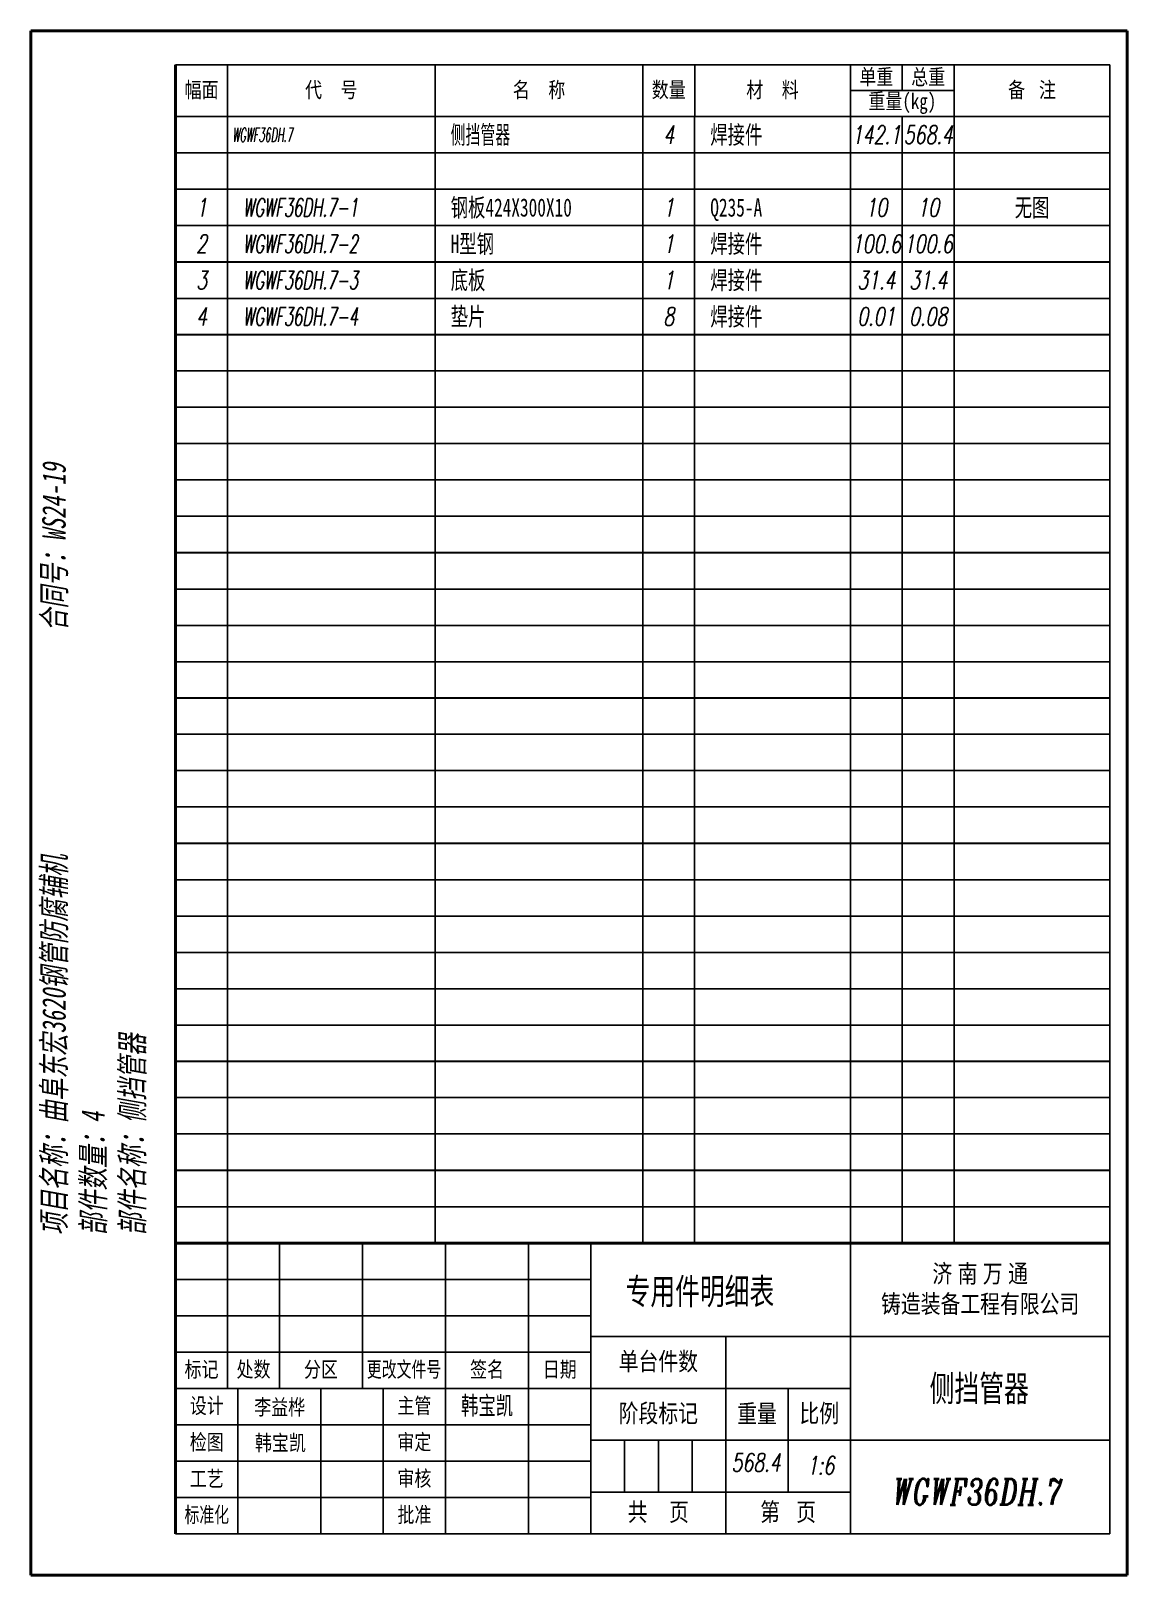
# Model space of a CAD drawing. Header units: millimetres. Extents: x 20157 to 21325, y 4569 to 6214.
import ezdxf
from ezdxf.enums import TextEntityAlignment as Align

# ---------------------------------------------------------------- set-up
doc = ezdxf.new("R2010")
doc.units = ezdxf.units.MM
doc.layers.add('标注层', color=3, linetype='Continuous')
doc.layers.add('细实线', color=4, linetype='Continuous')
doc.layers.add('粗实线', color=7, linetype='Continuous', lineweight=40)
doc.styles.get("Standard").update_dxf_attribs({"font": '', "width": 0.8})
doc.styles.add('文字', font='', dxfattribs={"width": 0.7, "oblique": 10})
doc.styles.add('标注', font='italic.shx', dxfattribs={"width": 0.7})
doc.styles.get('Standard').set_extended_font_data('SimSun')
doc.styles.get('文字').set_extended_font_data('SimSun')

# ---------------------------------------------------------------- blocks, each defined once
blk = doc.blocks.new('明细表$0$')
for p, q in [((0, 7), (180, 7)), ((0, 0), (0, 7)), ((10, 0), (10, 7)), ((50, 0), (50, 7)), ((90, 0), (90, 7)), ((100, 0), (100, 7)), ((130, 0), (130, 7)), ((140, 0), (140, 7)), ((150, 0), (150, 7)), ((180, 0), (180, 7)), ((0, 0), (180, 0))]:
    blk.add_line(p, q)
at = {"width": 0.7, "flags": 8}
for tag, style, p in [('1', '标注', (5, 3.5)), ('4', '标注', (95, 3.5)), ('6', '标注', (135, 3.5)), ('7', '标注', (145, 3.5)), ('8', '文字', (165, 3.5))]:
    blk.add_attdef(tag, text='', height=3.5, dxfattribs=dict(at, style=style)).set_placement(p, align=Align.MIDDLE_CENTER)
at = {"color": 141, "flags": 8}
for tag, style, width, p in [('2', '标注', 0.6, (13, 3.5)), ('3', '文字', 0.7, (53, 3.5)), ('5', '标注', 0.7, (103, 3.5))]:
    blk.add_attdef(tag, text='', height=3.5, dxfattribs=dict(at, style=style, width=width)).set_placement(p, align=Align.MIDDLE_LEFT)
blk = doc.blocks.new('明细表')
at = {"color": 141}
for p, q in [((0, 7), (180, 7)), ((0, 0), (0, 7)), ((10, 0), (10, 7)), ((50, 0), (50, 7)), ((90, 0), (90, 7)), ((100, 7), (100, 0)), ((130, 0), (130, 7)), ((140, 0), (140, 7)), ((150, 0), (150, 7)), ((180, 0), (180, 7)), ((0, 0), (180, 0))]:
    blk.add_line(p, q, dxfattribs=at)
at = {"color": 141, "style": '标注', "width": 0.7, "flags": 8}
for tag, p in [('1', (5, 3.5)), ('4', (94.47, 3.5)), ('6', (135.67, 2.98)), ('7', (145.15, 3.16)), ('8', (163.4, 3.1))]:
    blk.add_attdef(tag, text='', height=3.5, dxfattribs=at).set_placement(p, align=Align.MIDDLE_CENTER)
at = {"color": 141, "flags": 8}
for tag, style, width, p in [('2', '标注', 0.6, (13, 3.5)), ('3', '文字', 0.7, (53, 3.5)), ('5', '标注', 0.7, (106.82, 3.5))]:
    blk.add_attdef(tag, text='', height=3.5, dxfattribs=dict(at, style=style, width=width)).set_placement(p, align=Align.MIDDLE_LEFT)
blk = doc.blocks.new('图栏')
at = {"layer": '粗实线'}
for p, q in [((0, 56), (-180, 56)), ((-180, 56), (-180, 0))]:
    blk.add_line(p, q, dxfattribs=at)
at = {"layer": '细实线'}
for p, q in [((-170, 56), (-170, 28)), ((-160, 56), (-160, 28)), ((-144, 56), (-144, 28)), ((-128, 56), (-128, 0)), ((-112, 0), (-112, 56)), ((-100, 56), (-100, 0)), ((-50, 0), (-50, 56)), ((-180, 49), (-100, 49)), ((-180, 42), (-100, 42)), ((-100, 38), (0, 38)), ((-74, 38), (-74, 0)), ((-180, 35), (-100, 35)), ((-180, 28), (-50, 28)), ((-168, 0), (-168, 28)), ((-152, 28), (-152, 0)), ((-140, 0), (-140, 28)), ((-62, 28), (-62, 8)), ((-180, 21), (-100, 21)), ((0, 18), (-100, 18)), ((-93.5, 18), (-93.5, 8)), ((-87, 18), (-87, 8)), ((-80.5, 18), (-80.5, 8)), ((-180, 14), (-100, 14)), ((-50, 0), (-50, 9)), ((-180, 7), (-100, 7)), ((-50, 8), (-100, 8))]:
    blk.add_line(p, q, dxfattribs=at)
at = {"layer": '标注层', "insert": (-120, 24.5), "char_height": 3.5, "width": 16, "attachment_point": 5, "style": '标注'}
blk.add_mtext('{\\fSimSun|b0|i0|c134|p2;韩宝凯}', dxfattribs=at)
at = {"layer": '细实线', "attachment_point": 5}
for s, insert, char_height, width in [('{\\f\uffbfﾬￌﾣﾤ_GB2312|b0|i0|c134|p49;济 南 万 通\\P铸造装备工程有限公司}', (-25, 47), 3.5, 50), ('{\\f\uffbfﾬￌﾣﾤ_GB2312|b0|i0|c134|p49;标记}', (-175, 31.5), 3, 10), ('{\\f\uffbfﾬￌﾣﾤ_GB2312|b0|i0|c134|p49;处数}', (-165, 31.5), 3, 10), ('{\\f\uffbfﾬￌﾣﾤ_GB2312|b0|i0|c134|p49;分区}', (-152, 31.5), 3, 10), ('{\\f\uffbfﾬￌﾣﾤ_GB2312|b0|i0|c134|p49;签名}', (-120, 31.5), 3, 10), ('{\\f\uffbfﾬￌﾣﾤ_GB2312|b0|i0|c134|p49;日期}', (-106, 31.5), 3, 10), ('{\\f\uffbfﾬￌﾣﾤ_GB2312|b0|i0|c134|p49;单台件数}', (-87, 33), 3.5, 26), ('{\\f\uffbfﾬￌﾣﾤ_GB2312|b0|i0|c134|p49;设计}', (-174, 24.5), 3, 10), ('李益桦', (-159.95, 24.22), 3, 16.3348), ('{\\f\uffbfﾬￌﾣﾤ_GB2312|b0|i0|c134|p49;主管}', (-134, 24.5), 3, 10), ('{\\f\uffbfﾬￌﾣﾤ_GB2312|b0|i0|c134|p49;阶段标记}', (-87, 23), 3.5, 26), ('{\\f\uffbfﾬￌﾣﾤ_GB2312|b0|i0|c134|p49;重量}', (-68, 23), 3.5, 12), ('{\\f\uffbfﾬￌﾣﾤ_GB2312|b0|i0|c134|p49;比例}', (-56, 23), 3.5, 12), ('{\\f\uffbfﾬￌﾣﾤ_GB2312|b0|i0|c134|p49;检图}', (-174, 17.5), 3, 10), ('韩宝凯', (-159.82, 17.35), 3, 10), ('{\\f\uffbfﾬￌﾣﾤ_GB2312|b0|i0|c134|p49;审定}', (-134, 17.5), 3, 10), ('{\\f\uffbfﾬￌﾣﾤ_GB2312|b0|i0|c134|p49;工艺}', (-174, 10.5), 3, 10), ('{\\f\uffbfﾬￌﾣﾤ_GB2312|b0|i0|c134|p49;审核}', (-134, 10.5), 3, 10), ('{\\f\uffbfﾬￌﾣﾤ_GB2312|b0|i0|c134|p49;共    页}', (-87, 4), 3.5, 26), ('{\\f\uffbfﾬￌﾣﾤ_GB2312|b0|i0|c134|p49;第   页}', (-62, 4), 3.5, 24), ('{\\f\uffbfﾬￌﾣﾤ_GB2312|b0|i0|c134|p49;批准}', (-134, 3.5), 3, 10)]:
    blk.add_mtext(s, dxfattribs=dict(at, insert=insert, char_height=char_height, width=width))
at = {"layer": '细实线', "char_height": 3, "width": 16, "attachment_point": 5, "style": '标注'}
for s, insert in [('{\\fￋￎￌﾣﾤ|b0|i0|c134|p2;更改文件号}', (-136, 31.5)), ('{\\fￋￎￌﾣﾤ|b0|i0|c134|p2;标准化}', (-174, 3.5))]:
    blk.add_mtext(s, dxfattribs=dict(at, insert=insert))
at = {"layer": '细实线', "style": '文字', "oblique": 0.1745, "width": 0.7, "flags": 8}
blk.add_attdef('材料', (-93.31, 44.19), '', height=5, dxfattribs=at)
at = {"layer": '细实线', "style": '标注', "width": 0.7, "flags": 8}
for tag, height, p in [('Q', 5, (-75.49, 47.76)), ('M', 5, (-62, 32.74)), ('DATA', 3, (-146.06, 24.09)), ('DATA', 3, (-146.06, 17.09)), ('KG', 3.5, (-68.19, 13.73)), ('Y', 3.5, (-55.74, 13.18)), ('DATA', 3, (-106.06, 10.09)), ('N', 5, (-25.47, 8.06)), ('DATA', 3, (-106.06, 3.09)), ('Z', 3.5, (-87.28, 3.77)), ('X', 3.5, (-62.27, 3.67))]:
    blk.add_attdef(tag, text='', height=height, dxfattribs=at).set_placement(p, align=Align.MIDDLE_CENTER)
at = {"layer": '细实线', "style": '文字', "oblique": 0.1745, "width": 0.7, "flags": 8}
for tag, height, p in [('名称', 5, (-25.19, 28)), ('姓名', 3, (-159.93, 24.36)), ('姓名', 3, (-159.93, 17.36)), ('姓名', 3, (-119.93, 10.36)), ('姓名', 3, (-119.93, 3.36))]:
    blk.add_attdef(tag, text='', height=height, dxfattribs=at).set_placement(p, align=Align.MIDDLE_CENTER)

msp = doc.modelspace()

# ---------------------------------------------------------------- linework, layer by layer
for p, q in [((20310.9, 6178), (21306.4, 6178)), ((20310.9, 6178), (20310.9, 6122.7)), ((20366.2, 6178), (20366.2, 6122.7)), ((20587.4, 6122.7), (20587.4, 6178)), ((20808.7, 6122.7), (20808.7, 6178)), ((20864, 6122.7), (20864, 6178)), ((21029.9, 6122.7), (21029.9, 6178)), ((21085.2, 6150.4), (21085.2, 6178)), ((21140.5, 6122.7), (21140.5, 6178)), ((21306.4, 6178), (21306.4, 6122.7)), ((21029.9, 6150.4), (21140.5, 6150.4)), ((20310.9, 6122.7), (21306.4, 6122.7))]:
    msp.add_line(p, q)
at = {"layer": '粗实线'}
for p, q in [((20156.7, 6214.1), (20156.7, 4568.8)), ((20156.7, 6214.1), (21324.7, 6214.1)), ((21324.7, 6214.1), (21324.7, 4568.8)), ((20310.9, 6178), (20310.9, 4617)), ((21324.7, 4568.8), (20156.7, 4568.8))]:
    msp.add_line(p, q, dxfattribs=at)
at = {"layer": '细实线'}
for p in [(21306.4, 4961.3), (20310.9, 4612.9)]:
    msp.add_line(p, (21306.4, 4612.9), dxfattribs=at)

# ---------------------------------------------------------------- block references
at = {"layer": '标注层', "xscale": 5.530325199291838, "yscale": 5.530325199291838, "zscale": 5.530325199291838}
msp.add_blockref('图栏', (21306.4, 4612.9), dxfattribs=at).add_auto_attribs({'名称': '侧挡管器', 'N': 'WGWF36DH.7', '材料': '专用件明细表', 'KG': '568.4', 'Y': '1:6'})
at = {"layer": '细实线'}
ref = msp.add_blockref('明细表', (20310.9, 6084), dxfattribs=dict(at, xscale=5.530327107058838, yscale=5.530327107058838, zscale=5.530327107058838))
ref.add_attrib('2', 'WGWF36DH.7', dxfattribs={"layer": '0', "color": 141, "height": 15, "style": '标注', "width": 0.5, "flags": 8}).set_placement((20371.3, 6103.4), align=Align.MIDDLE_LEFT)
ref.add_attrib('3', '侧挡管器', dxfattribs={"layer": '0', "color": 141, "height": 19.36, "style": '文字', "width": 0.6, "flags": 8}).set_placement((20604, 6103.4), align=Align.MIDDLE_LEFT)
ref.add_attrib('4', '4', dxfattribs={"layer": '0', "height": 19.4, "style": '标注', "width": 0.7, "flags": 8}).set_placement((20836.3, 6103.4), align=Align.MIDDLE_CENTER)
ref.add_attrib('5', '焊接件', dxfattribs={"layer": '0', "color": 141, "height": 19.36, "style": '文字', "width": 0.7, "flags": 8}).set_placement((20880.6, 6103.4), align=Align.MIDDLE_LEFT)
ref.add_attrib('6', '142.1', dxfattribs={"layer": '0', "height": 19.36, "style": '标注', "width": 0.7, "flags": 8}).set_placement((21057.5, 6103.4), align=Align.MIDDLE_CENTER)
ref.add_attrib('7', '568.4', dxfattribs={"layer": '0', "height": 19.36, "style": '标注', "width": 0.7, "flags": 8}).set_placement((21112.8, 6103.4), align=Align.MIDDLE_CENTER)
for name, p, xscale, yscale, zscale in [('明细表', (20310.9, 6045.3), 5.530327107058838, 5.530327107058838, 5.530327107058838), ('明细表$0$', (20310.9, 6006.6), 5.530327107175253, 5.530327107175253, 5.530327107175253), ('明细表$0$', (20310.9, 5967.9), 5.530327107175253, 5.530327107175253, 5.530327107175253), ('明细表$0$', (20310.9, 5929.1), 5.530327107175253, 5.530327107175253, 5.530327107175253), ('明细表$0$', (20310.9, 5890.4), 5.530327107175253, 5.530327107175253, 5.530327107175253), ('明细表$0$', (20310.9, 5851.7), 5.530327107175253, 5.530327107175253, 5.530327107175253), ('明细表', (20310.9, 5813), 5.530327107058838, 5.530327107058838, 5.530327107058838), ('明细表', (20310.9, 5774.3), 5.530327107058838, 5.530327107058838, 5.530327107058838), ('明细表$0$', (20310.9, 5735.6), 5.530327107175253, 5.530327107175253, 5.530327107175253), ('明细表$0$', (20310.9, 5696.9), 5.530327107175253, 5.530327107175253, 5.530327107175253), ('明细表$0$', (20310.9, 5658.2), 5.530327107175253, 5.530327107175253, 5.530327107175253), ('明细表$0$', (20310.9, 5619.4), 5.530327107175253, 5.530327107175253, 5.530327107175253), ('明细表$0$', (20310.9, 5580.7), 5.530327107175253, 5.530327107175253, 5.530327107175253), ('明细表$0$', (20310.9, 5542), 5.530327107175253, 5.530327107175253, 5.530327107175253), ('明细表$0$', (20310.9, 5503.3), 5.530327107175253, 5.530327107175253, 5.530327107175253), ('明细表$0$', (20310.9, 5464.6), 5.530327107175253, 5.530327107175253, 5.530327107175253), ('明细表$0$', (20310.9, 5425.9), 5.530327107175253, 5.530327107175253, 5.530327107175253), ('明细表$0$', (20310.9, 5387.2), 5.530327107175253, 5.530327107175253, 5.530327107175253), ('明细表$0$', (20310.9, 5348.5), 5.530327107175253, 5.530327107175253, 5.530327107175253), ('明细表$0$', (20310.9, 5309.7), 5.530327107175253, 5.530327107175253, 5.530327107175253), ('明细表$0$', (20310.9, 5271), 5.530327107175253, 5.530327107175253, 5.530327107175253), ('明细表$0$', (20310.9, 5232.3), 5.530327107175253, 5.530327107175253, 5.530327107175253), ('明细表$0$', (20310.9, 5193.6), 5.530327107175253, 5.530327107175253, 5.530327107175253), ('明细表$0$', (20310.9, 5154.9), 5.530327107175253, 5.530327107175253, 5.530327107175253), ('明细表$0$', (20310.9, 5116.2), 5.530327107175253, 5.530327107175253, 5.530327107175253), ('明细表$0$', (20310.9, 5077.5), 5.530327107175253, 5.530327107175253, 5.530327107175253), ('明细表$0$', (20310.9, 5038.8), 5.530327107175253, 5.530327107175253, 5.530327107175253), ('明细表$0$', (20310.9, 5000.1), 5.530327107175253, 5.530327107175253, 5.530327107175253), ('明细表$0$', (20310.9, 4961.3), 5.530327107175253, 5.530327107175253, 5.530327107175253), ('明细表$0$', (20310.9, 4922.6), 5.530327107175253, 5.530327107175253, 5.530327107175253)]:
    msp.add_blockref(name, p, dxfattribs=dict(at, xscale=xscale, yscale=yscale, zscale=zscale))
ref = msp.add_blockref('明细表', (20310.9, 6006.6), dxfattribs=dict(at, xscale=5.530327107175253, yscale=5.530327107175253, zscale=5.530327107175253))
ref.add_attrib('1', '1', dxfattribs={"layer": '0', "height": 19.4, "style": '标注', "width": 0.7, "flags": 8}).set_placement((20338.6, 6025.9), align=Align.MIDDLE_CENTER)
ref.add_attrib('2', 'WGWF36DH.7-1', dxfattribs={"layer": '0', "color": 141, "height": 19.356, "style": '标注', "width": 0.6, "flags": 8}).set_placement((20382.8, 6025.9), align=Align.MIDDLE_LEFT)
ref.add_attrib('3', '钢板424X300X10', dxfattribs={"layer": '0', "color": 141, "height": 19.356, "style": '文字', "width": 0.7, "flags": 8}).set_placement((20604, 6025.9), align=Align.MIDDLE_LEFT)
ref.add_attrib('4', '1', dxfattribs={"layer": '0', "height": 19.4, "style": '标注', "width": 0.7, "flags": 8}).set_placement((20836.3, 6025.9), align=Align.MIDDLE_CENTER)
ref.add_attrib('5', 'Q235-A', dxfattribs={"layer": '0', "color": 141, "height": 19.36, "style": '文字', "width": 0.7, "flags": 8}).set_placement((20880.6, 6025.9), align=Align.MIDDLE_LEFT)
ref.add_attrib('6', '10', dxfattribs={"layer": '0', "height": 19.36, "style": '标注', "width": 0.7, "flags": 8}).set_placement((21057.5, 6025.9), align=Align.MIDDLE_CENTER)
ref.add_attrib('7', '10', dxfattribs={"layer": '0', "height": 19.36, "style": '标注', "width": 0.7, "flags": 8}).set_placement((21112.8, 6025.9), align=Align.MIDDLE_CENTER)
ref.add_attrib('8', '无图', dxfattribs={"layer": '0', "height": 19.36, "style": '文字', "width": 0.7, "flags": 8}).set_placement((21223.4, 6025.9), align=Align.MIDDLE_CENTER)
ref = msp.add_blockref('明细表', (20310.9, 5967.9), dxfattribs=dict(at, xscale=5.530327107175253, yscale=5.530327107175253, zscale=5.530327107175253))
ref.add_attrib('1', '2', dxfattribs={"layer": '0', "height": 19.4, "style": '标注', "width": 0.7, "flags": 8}).set_placement((20338.6, 5987.2), align=Align.MIDDLE_CENTER)
ref.add_attrib('2', 'WGWF36DH.7-2', dxfattribs={"layer": '0', "color": 141, "height": 19.356, "style": '标注', "width": 0.6, "flags": 8}).set_placement((20382.8, 5987.2), align=Align.MIDDLE_LEFT)
ref.add_attrib('3', 'H型钢', dxfattribs={"layer": '0', "color": 141, "height": 19.36, "style": '文字', "width": 0.7, "flags": 8}).set_placement((20604, 5987.2), align=Align.MIDDLE_LEFT)
ref.add_attrib('4', '1', dxfattribs={"layer": '0', "height": 19.4, "style": '标注', "width": 0.7, "flags": 8}).set_placement((20836.3, 5987.2), align=Align.MIDDLE_CENTER)
ref.add_attrib('5', '焊接件', dxfattribs={"layer": '0', "color": 141, "height": 19.36, "style": '文字', "width": 0.7, "flags": 8}).set_placement((20880.6, 5987.2), align=Align.MIDDLE_LEFT)
ref.add_attrib('6', '100.6', dxfattribs={"layer": '0', "height": 19.36, "style": '标注', "width": 0.7, "flags": 8}).set_placement((21057.5, 5987.2), align=Align.MIDDLE_CENTER)
ref.add_attrib('7', '100.6', dxfattribs={"layer": '0', "height": 19.36, "style": '标注', "width": 0.7, "flags": 8}).set_placement((21112.8, 5987.2), align=Align.MIDDLE_CENTER)
ref = msp.add_blockref('明细表', (20310.9, 5929.1), dxfattribs=dict(at, xscale=5.530327107175253, yscale=5.530327107175253, zscale=5.530327107175253))
ref.add_attrib('1', '3', dxfattribs={"layer": '0', "height": 19.4, "style": '标注', "width": 0.7, "flags": 8}).set_placement((20338.6, 5948.5), align=Align.MIDDLE_CENTER)
ref.add_attrib('2', 'WGWF36DH.7-3', dxfattribs={"layer": '0', "color": 141, "height": 19.356, "style": '标注', "width": 0.6, "flags": 8}).set_placement((20382.8, 5948.5), align=Align.MIDDLE_LEFT)
ref.add_attrib('3', '底板', dxfattribs={"layer": '0', "color": 141, "height": 19.36, "style": '文字', "width": 0.7, "flags": 8}).set_placement((20604, 5948.5), align=Align.MIDDLE_LEFT)
ref.add_attrib('4', '1', dxfattribs={"layer": '0', "height": 19.4, "style": '标注', "width": 0.7, "flags": 8}).set_placement((20836.3, 5948.5), align=Align.MIDDLE_CENTER)
ref.add_attrib('5', '焊接件', dxfattribs={"layer": '0', "color": 141, "height": 19.36, "style": '文字', "width": 0.7, "flags": 8}).set_placement((20880.6, 5948.5), align=Align.MIDDLE_LEFT)
ref.add_attrib('6', '31.4', dxfattribs={"layer": '0', "height": 19.36, "style": '标注', "width": 0.7, "flags": 8}).set_placement((21057.5, 5948.5), align=Align.MIDDLE_CENTER)
ref.add_attrib('7', '31.4', dxfattribs={"layer": '0', "height": 19.36, "style": '标注', "width": 0.7, "flags": 8}).set_placement((21112.8, 5948.5), align=Align.MIDDLE_CENTER)
ref = msp.add_blockref('明细表', (20310.9, 5890.4), dxfattribs=dict(at, xscale=5.530327107175253, yscale=5.530327107175253, zscale=5.530327107175253))
ref.add_attrib('1', '4', dxfattribs={"layer": '0', "height": 19.4, "style": '标注', "width": 0.7, "flags": 8}).set_placement((20338.6, 5909.8), align=Align.MIDDLE_CENTER)
ref.add_attrib('2', 'WGWF36DH.7-4', dxfattribs={"layer": '0', "color": 141, "height": 19.356, "style": '标注', "width": 0.6, "flags": 8}).set_placement((20382.8, 5909.8), align=Align.MIDDLE_LEFT)
ref.add_attrib('3', '垫片', dxfattribs={"layer": '0', "color": 141, "height": 19.36, "style": '文字', "width": 0.7, "flags": 8}).set_placement((20604, 5909.8), align=Align.MIDDLE_LEFT)
ref.add_attrib('4', '8', dxfattribs={"layer": '0', "height": 19.4, "style": '标注', "width": 0.7, "flags": 8}).set_placement((20836.3, 5909.8), align=Align.MIDDLE_CENTER)
ref.add_attrib('5', '焊接件', dxfattribs={"layer": '0', "color": 141, "height": 19.36, "style": '文字', "width": 0.7, "flags": 8}).set_placement((20880.6, 5909.8), align=Align.MIDDLE_LEFT)
ref.add_attrib('6', '0.01', dxfattribs={"layer": '0', "height": 19.36, "style": '标注', "width": 0.7, "flags": 8}).set_placement((21057.5, 5909.8), align=Align.MIDDLE_CENTER)
ref.add_attrib('7', '0.08', dxfattribs={"layer": '0', "height": 19.36, "style": '标注', "width": 0.7, "flags": 8}).set_placement((21112.8, 5909.8), align=Align.MIDDLE_CENTER)

# ---------------------------------------------------------------- texts
at = {"char_height": 16.591, "attachment_point": 5}
for s, insert in [('{\\f\uffbfﾬￌﾣﾤ_GB2312|b0|i0|c134|p49;单重}', (21057.5, 6164.2)), ('{\\f\uffbfﾬￌﾣﾤ_GB2312|b0|i0|c134|p49;总重}', (21112.8, 6164.2)), ('{\\fKaiTi_GB2312|b0|i0|c134|p49;幅面}', (20338.6, 6150.4)), ('{\\f\uffbfﾬￌﾣﾤ_GB2312|b0|i0|c134|p49;代    号}', (20476.8, 6150.4)), ('{\\f\uffbfﾬￌﾣﾤ_GB2312|b0|i0|c134|p49;名    称}', (20698.1, 6150.4)), ('{\\f\uffbfﾬￌﾣﾤ_GB2312|b0|i0|c134|p49;数量}', (20836.3, 6150.4)), ('{\\f\uffbfﾬￌﾣﾤ_GB2312|b0|i0|c134|p49;材    料}', (20946.9, 6150.4)), ('{\\f\uffbfﾬￌﾣﾤ_GB2312|b0|i0|c134|p49;备   注}', (21223.4, 6150.4)), ('{\\f\uffbfﾬￌﾣﾤ_GB2312|b0|i0|c134|p49;重量}(kg)', (21085.2, 6136.5))]:
    msp.add_mtext(s, dxfattribs=dict(at, insert=insert))
at = {"layer": '标注层', "insert": (20168.8, 4931), "char_height": 25, "width": 1058.82, "attachment_point": 1, "rotation": 90, "style": '文字'}
msp.add_mtext('项目名称：曲阜东宏3620钢管防腐辅机                    合同号：WS24-19\\P部件数量：4\\P部件名称：侧挡管器\u3000\u3000\u3000\u3000\u3000\u3000', dxfattribs=at)

doc.saveas('drawing.dxf')
